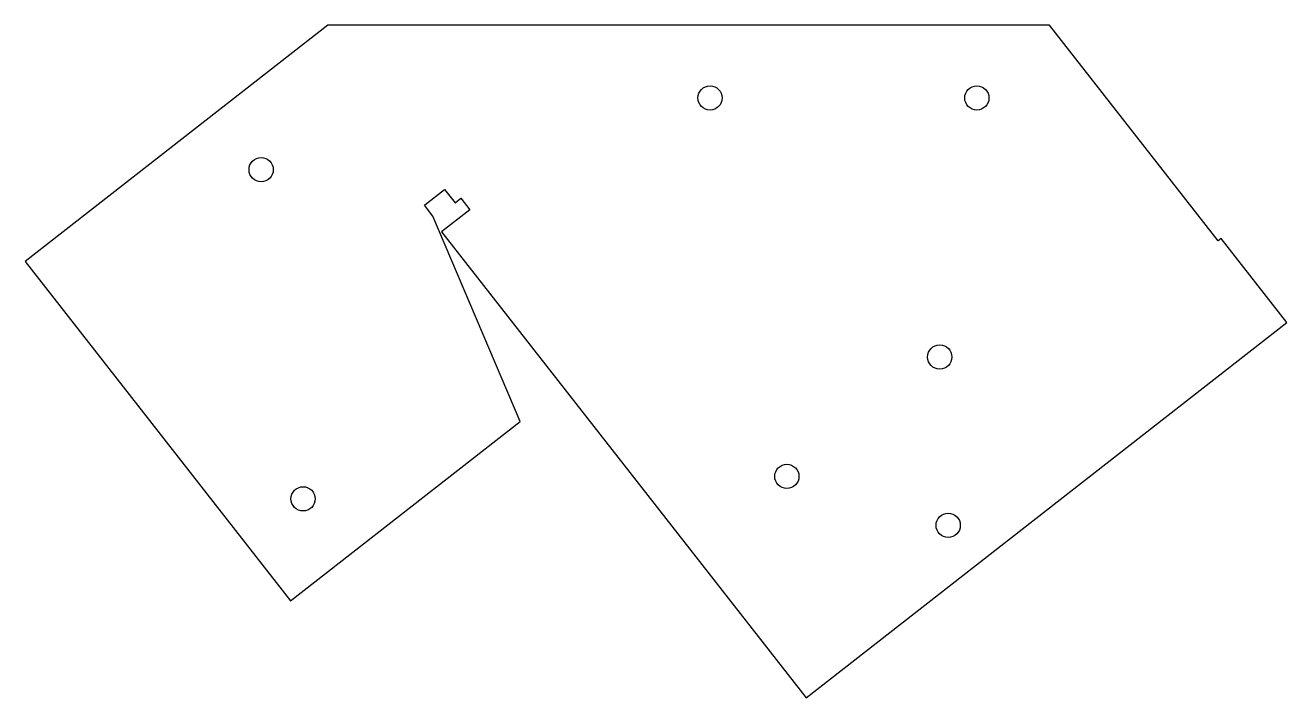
# Model space of a CAD drawing. Header units: millimetres. Extents: x -62 to 198, y -139 to 0.
import ezdxf

# ---------------------------------------------------------------- set-up
doc = ezdxf.new("R2010")
doc.units = ezdxf.units.MM

msp = doc.modelspace()

# ---------------------------------------------------------------- linework, layer by layer
msp.add_lwpolyline([(183.52, -44.47), (148.78, 0), (0, 0), (-62.41, -48.76), (-7.7, -118.78), (39.64, -81.79), (21.64, -39.38), (19.88, -37.13), (19.99, -37.05), (24.06, -33.87), (26.21, -36.63), (27.4, -35.7), (29.24, -38.07), (23.44, -42.6), (98.57, -138.76), (197.67, -61.33), (184.12, -44)], close=True)
for centre in [(78.78, -15), (133.78, -15), (-13.77, -29.8), (126.13, -68.46), (94.61, -93.09), (-5.12, -97.72), (127.87, -103.18)]:
    msp.add_circle(centre, 2.5)

doc.saveas('drawing.dxf')
